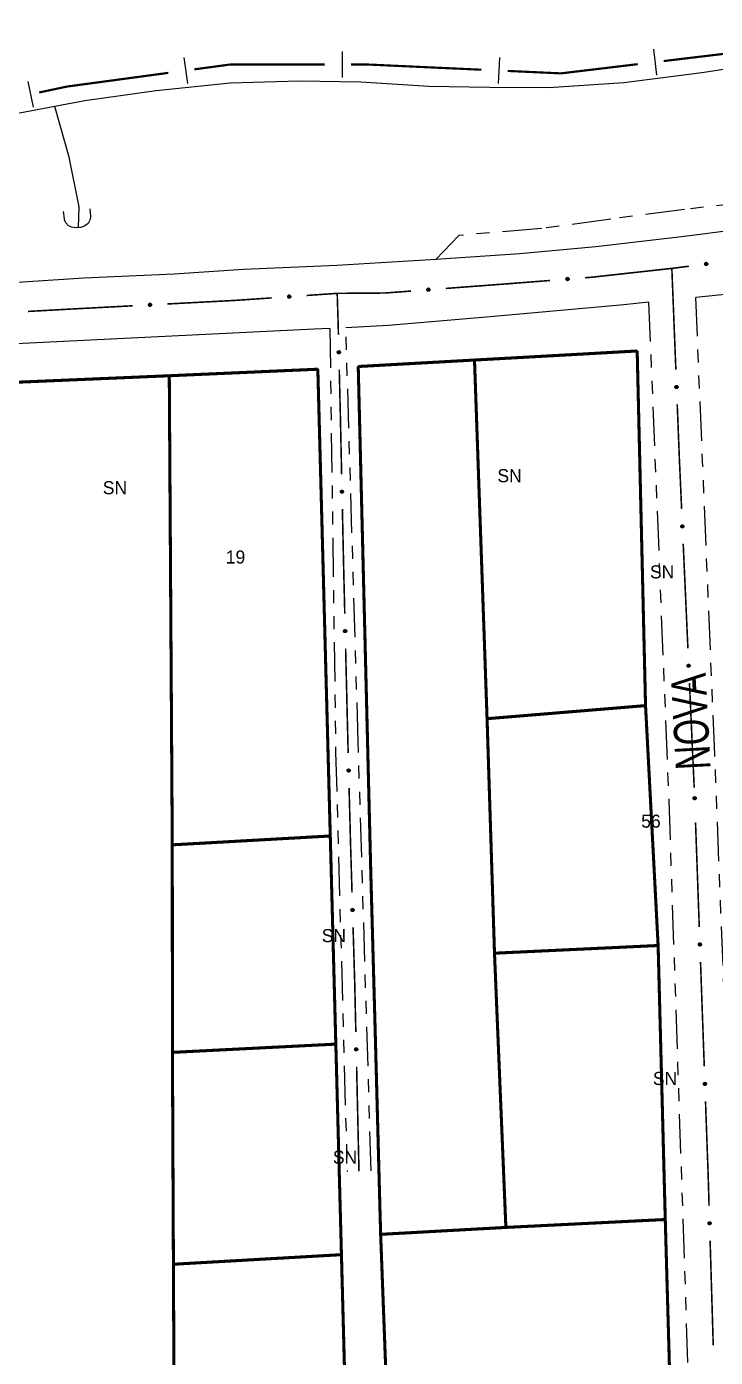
# Model space of a CAD drawing. Extents: x 205807 to 207855, y 4874692 to 4876446.
# Drawn here: x 206072.4 to 206151.4, y 4875890.2 to 4876042.8 of the extents above; entities that cross this region are included whole.
import ezdxf
from ezdxf.enums import TextEntityAlignment as Align

# ---------------------------------------------------------------- set-up
doc = ezdxf.new("R2010")
doc.units = 0
doc.header["$LTSCALE"] = 1.5
doc.header["$MEASUREMENT"] = 0
doc.linetypes.add('TRACO_25', pattern=[8, 3, -1, 1, -1, 1, -1])
for name, color, linetype in [('CD_MALHA_LOTES', 7, 'CONTINUOUS'), ('HD-CURSO-PERENE', 170, 'CONTINUOUS'), ('LM-LIM-SETORES-BAIRROS', 250, 'CONTINUOUS'), ('RU-QUADRA', 210, 'CONTINUOUS'), ('SV-EIXO-RUA-N-PAV', 6, 'CONTINUOUS'), ('SV-EIXO-RUA-PAV', 20, 'CONTINUOUS'), ('SV-FX-DOM-EST', 20, 'CONTINUOUS'), ('SV-PONTE-BUEIRO', 251, 'CONTINUOUS'), ('SV-RUA-NAO-PAV', 7, 'CONTINUOUS'), ('SV-RUA-PAVIM', 7, 'CONTINUOUS'), ('SV-TXT-RUA-N-PAV', 7, 'CONTINUOUS'), ('Th_NmrPort', 1, 'CONTINUOUS')]:
    doc.layers.add(name, color=color, linetype=linetype)
doc.styles.add('ARIAL', font='ARIAL.SHX')

# ---------------------------------------------------------------- blocks, each defined once
blk = doc.blocks.new('COD119', base_point=(206910.585966, 4876308.450231))
at = {"layer": 'SV-PONTE-BUEIRO'}
blk.add_lwpolyline([(206909.075966, 4876306.450231), (206909.075966, 4876307.283564), (206909.075966, 4876307.408564), (206909.201799, 4876307.741897), (206909.453466, 4876308.116897), (206909.830966, 4876308.325231), (206910.334299, 4876308.450231), (206910.837633, 4876308.450231), (206911.340966, 4876308.325231), (206911.718466, 4876308.116897), (206911.970133, 4876307.741897), (206912.095966, 4876307.408564), (206912.095966, 4876307.283564), (206912.095966, 4876306.450231)], dxfattribs=at)

msp = doc.modelspace()

# ---------------------------------------------------------------- linework, layer by layer
at = {"layer": 'CD_MALHA_LOTES', "linetype": 'Continuous', "const_width": 0.35, "flags": 128}
for points in [[(206123.740827, 4876004.596252), (206142.40258, 4876005.634565)], [(206142.40258, 4876005.634565), (206143.361111, 4875964.954684)], [(206123.740827, 4876004.596252), (206110.403001, 4876003.854155)], [(206125.183246, 4875963.454431), (206123.740827, 4876004.596252)], [(206088.728857, 4876002.794167), (206066.731964, 4876001.857556)], [(206105.768598, 4876003.543946), (206088.728857, 4876002.794167)], [(206089.072771, 4875948.981762), (206088.728857, 4876002.794167)], [(206107.196763, 4875949.999083), (206105.768598, 4876003.543946)], [(206110.403001, 4876003.854155), (206111.84143, 4875945.92071), (206112.321217, 4875928.627063), (206112.97377, 4875904.302339)], [(206125.183246, 4875963.454431), (206143.361111, 4875964.954684)], [(206143.361111, 4875964.954684), (206144.804617, 4875937.436074)], [(206126.0345, 4875936.552889), (206125.183246, 4875963.454431)], [(206089.072771, 4875948.981762), (206107.196763, 4875949.999083)], [(206089.091224, 4875925.17772), (206089.072771, 4875948.981762)], [(206107.83358, 4875926.123536), (206107.196763, 4875949.999083)], [(206126.0345, 4875936.552889), (206144.804617, 4875937.436074)], [(206144.804617, 4875937.436074), (206145.623577, 4875906.004007)], [(206127.340456, 4875905.097274), (206126.0345, 4875936.552889)], [(206089.091224, 4875925.17772), (206107.83358, 4875926.123536)], [(206108.47778, 4875901.971122), (206107.83358, 4875926.123536)], [(206089.204695, 4875900.873006), (206089.091224, 4875925.17772)], [(206112.97377, 4875904.302339), (206127.340456, 4875905.097274)], [(206145.623577, 4875906.004007), (206127.340456, 4875905.097274)], [(206146.976263, 4875858.400102), (206145.623577, 4875906.004007)], [(206112.97377, 4875904.302339), (206114.806656, 4875855.914912)], [(206089.204695, 4875900.873006), (206108.47778, 4875901.971122)], [(206109.114311, 4875878.10628), (206108.47778, 4875901.971122)], [(206089.315071, 4875877.231225), (206089.204695, 4875900.873006)]]:
    msp.add_lwpolyline(points, dxfattribs=at)
at = {"layer": 'HD-CURSO-PERENE', "linetype": 'Continuous'}
for points in [[(206157.820348, 4876038.761705, 2.231678), (206149.830247, 4876037.526931, 2.231678), (206140.888066, 4876036.376118, 2.231678), (206132.267693, 4876035.833282, 2.231678), (206125.473495, 4876035.852343, 2.231678), (206118.495553, 4876035.984369, 2.231678), (206110.702337, 4876036.472372, 2.231678), (206103.620339, 4876036.596796, 2.231678), (206095.729073, 4876036.3637, 2.231678), (206087.243823, 4876035.491645, 2.231678), (206079.045903, 4876034.345882, 2.231678), (206075.601595, 4876033.687876, 2.231678), (206070.742716, 4876032.759628, 2.231678)], [(206078.316949, 4876019.790702, 3.141499), (206078.395589, 4876022.155276, 3.133723), (206077.235183, 4876027.867696, 2.620491), (206075.601595, 4876033.687876, 2.441637)]]:
    msp.add_polyline3d(points, dxfattribs=at)
at = {"layer": 'LM-LIM-SETORES-BAIRROS'}
for points in [[(206090.401283, 4876039.293291), (206090.803037, 4876036.320313)], [(206108.556312, 4876039.988436), (206108.556312, 4876036.988436)], [(206126.609373, 4876039.304432), (206126.471981, 4876036.307579)], [(206144.277551, 4876040.263621), (206144.634375, 4876037.284917)], [(206072.506715, 4876036.544185), (206073.132926, 4876033.610269)]]:
    msp.add_lwpolyline(points, dxfattribs=at)
at = {"layer": 'LM-LIM-SETORES-BAIRROS', "const_width": 0.25}
for points in [[(206157.85407, 4876040.379251), (206145.448864, 4876038.89321)], [(206088.620175, 4876037.538966), (206077.719259, 4876036.065869)], [(206095.646249, 4876038.488436), (206091.593153, 4876037.94072)], [(206096.556312, 4876038.488436), (206095.646249, 4876038.488436)], [(206106.556312, 4876038.488436), (206096.556312, 4876038.488436)], [(206111.655152, 4876038.488436), (206109.556312, 4876038.488436)], [(206112.555367, 4876038.447168), (206111.655152, 4876038.488436)], [(206124.542776, 4876037.8976), (206112.555367, 4876038.447168)], [(206133.651635, 4876037.480001), (206127.539628, 4876037.760208)], [(206134.52695, 4876037.584856), (206133.651635, 4876037.480001)], [(206142.470161, 4876038.536386), (206134.52695, 4876037.584856)], [(206077.719259, 4876036.065869), (206076.990206, 4876035.967349)], [(206076.990206, 4876035.967349), (206073.797792, 4876035.285964)]]:
    msp.add_lwpolyline(points, dxfattribs=at)
at = {"layer": 'RU-QUADRA', "linetype": 'Continuous', "const_width": 0.18, "flags": 128}
for points in [[(206146.976263, 4875858.400102), (206145.623577, 4875906.004007), (206144.804617, 4875937.436074), (206143.361111, 4875964.954684), (206142.40258, 4876005.634565), (206123.740827, 4876004.596252), (206110.403001, 4876003.854155), (206111.84143, 4875945.92071), (206112.321217, 4875928.627063), (206112.97377, 4875904.302339), (206114.806656, 4875855.914912)], [(206109.114311, 4875878.10628), (206108.47778, 4875901.971122), (206107.83358, 4875926.123536), (206107.196763, 4875949.999083), (206105.768598, 4876003.543946), (206088.728857, 4876002.794167), (206066.731964, 4876001.857556)]]:
    msp.add_lwpolyline(points, dxfattribs=at)
at = {"layer": 'SV-EIXO-RUA-N-PAV', "const_width": 0.18}
for points in [[(206146.403406, 4876014.489512), (206146.378893, 4876015.109151)], [(206146.83823, 4876003.49811), (206146.403406, 4876014.489512)], [(206108.015019, 4876011.4943), (206107.991909, 4876012.245351)], [(206108.113736, 4876008.285992), (206108.015019, 4876011.4943)], [(206108.1326, 4876007.496044), (206108.113736, 4876008.285992)], [(206108.357389, 4875998.083029), (206108.228095, 4876003.497184)], [(206147.251249, 4875993.057923), (206146.996349, 4875999.501236)], [(206108.370019, 4875997.498864), (206108.357389, 4875998.083029)], [(206108.499719, 4875991.500266), (206108.370019, 4875997.498864)], [(206147.276079, 4875992.506835), (206147.251249, 4875993.057923)], [(206147.501132, 4875987.511903), (206147.276079, 4875992.506835)], [(206108.722868, 4875981.179613), (206108.586185, 4875987.501201)], [(206148.221303, 4875971.528119), (206147.681175, 4875983.515957)], [(206108.739249, 4875980.502876), (206108.722868, 4875981.179613)], [(206108.860242, 4875975.504341), (206108.739249, 4875980.502876)], [(206109.210174, 4875961.047796), (206108.957037, 4875971.505512)], [(206148.941473, 4875955.544335), (206148.401345, 4875967.532173)], [(206109.224248, 4875960.508759), (206109.210174, 4875961.047796)], [(206109.250349, 4875959.5091), (206109.224248, 4875960.508759)], [(206109.51474, 4875949.382915), (206109.354752, 4875955.510462)], [(206149.524998, 4875939.555027), (206149.095743, 4875951.547347)], [(206109.540855, 4875948.512942), (206109.51474, 4875949.382915)], [(206109.690882, 4875943.515194), (206109.540855, 4875948.512942)], [(206110.002045, 4875933.149544), (206109.810903, 4875939.516995)], [(206150.097339, 4875923.565267), (206149.668083, 4875935.557587)], [(206110.016232, 4875932.520023), (206110.002045, 4875933.149544)], [(206110.128879, 4875927.521292), (206110.016232, 4875932.520023)], [(206110.489351, 4875911.525353), (206110.218997, 4875923.522307)], [(206150.546817, 4875911.007971), (206150.240424, 4875919.567827)], [(206150.559786, 4875910.573502), (206150.546817, 4875911.007971)], [(206150.649298, 4875907.574838), (206150.559786, 4875910.573502)], [(206151.126698, 4875891.581961), (206150.768648, 4875903.576619)]]:
    msp.add_lwpolyline(points, dxfattribs=at)
at = {"layer": 'SV-EIXO-RUA-N-PAV'}
for points in [[(206108.073729, 4876005.350346), (206108.037855, 4876005.383589), (206108.013821, 4876005.419496), (206108.002395, 4876005.455213), (206108.000528, 4876005.489408), (206108.002558, 4876005.524607), (206108.012435, 4876005.559643), (206108.03201, 4876005.5961), (206108.065105, 4876005.632321), (206108.103506, 4876005.654524), (206108.137923, 4876005.667599), (206108.173468, 4876005.671599), (206108.207628, 4876005.669054), (206108.243682, 4876005.657591), (206108.280435, 4876005.637393), (206108.316051, 4876005.603234), (206108.339372, 4876005.56787), (206108.349516, 4876005.533033), (206108.353311, 4876005.497273), (206108.350808, 4876005.461363), (206108.340914, 4876005.427027), (206108.320511, 4876005.390059), (206108.28633, 4876005.355353), (206108.251325, 4876005.331691), (206108.216639, 4876005.32106), (206108.181349, 4876005.318116), (206108.146021, 4876005.319724), (206108.110388, 4876005.328185), (206108.073729, 4876005.350346)], [(206146.812975, 4876001.351753), (206146.776584, 4876001.38443), (206146.751991, 4876001.419956), (206146.740007, 4876001.45549), (206146.737605, 4876001.489652), (206146.739083, 4876001.524878), (206146.74841, 4876001.560064), (206146.767411, 4876001.596824), (206146.799935, 4876001.633558), (206146.837983, 4876001.65636), (206146.872192, 4876001.669973), (206146.907669, 4876001.674529), (206146.941866, 4876001.672519), (206146.978095, 4876001.661623), (206147.015159, 4876001.642002), (206147.051306, 4876001.608405), (206147.075178, 4876001.573411), (206147.085867, 4876001.538737), (206147.090221, 4876001.503041), (206147.08828, 4876001.467096), (206147.078926, 4876001.432609), (206147.059105, 4876001.395327), (206147.025471, 4876001.36009), (206146.990841, 4876001.335882), (206146.956326, 4876001.324709), (206146.921086, 4876001.321213), (206146.885737, 4876001.322267), (206146.849977, 4876001.330169), (206146.812975, 4876001.351753)], [(206108.436003, 4875989.354707), (206108.400204, 4875989.388031), (206108.376251, 4875989.423992), (206108.364906, 4875989.459735), (206108.363116, 4875989.493934), (206108.365226, 4875989.529128), (206108.375182, 4875989.564141), (206108.394839, 4875989.600555), (206108.428015, 4875989.6367), (206108.466466, 4875989.658817), (206108.500913, 4875989.671814), (206108.536467, 4875989.675734), (206108.570622, 4875989.673111), (206108.60665, 4875989.661567), (206108.643357, 4875989.641286), (206108.678895, 4875989.607046), (206108.702136, 4875989.571631), (206108.712202, 4875989.53677), (206108.715916, 4875989.501002), (206108.713332, 4875989.465098), (206108.703361, 4875989.430784), (206108.682874, 4875989.393863), (206108.648615, 4875989.359234), (206108.613556, 4875989.335651), (206108.578846, 4875989.325098), (206108.54355, 4875989.322234), (206108.508225, 4875989.323921), (206108.472612, 4875989.332463), (206108.436003, 4875989.354707)], [(206147.487652, 4875985.36544), (206147.451083, 4875985.397917), (206147.426295, 4875985.433307), (206147.414116, 4875985.468775), (206147.411526, 4875985.502923), (206147.412812, 4875985.538157), (206147.421945, 4875985.573393), (206147.440745, 4875985.610257), (206147.473066, 4875985.647169), (206147.510989, 4875985.670179), (206147.545122, 4875985.68398), (206147.580574, 4875985.68873), (206147.614781, 4875985.686908), (206147.651069, 4875985.676211), (206147.688241, 4875985.656794), (206147.724571, 4875985.623395), (206147.748635, 4875985.588533), (206147.759514, 4875985.553918), (206147.764064, 4875985.518246), (206147.76232, 4875985.482292), (206147.753156, 4875985.447754), (206147.733539, 4875985.410363), (206147.700099, 4875985.374942), (206147.665602, 4875985.350545), (206147.631149, 4875985.339182), (206147.595929, 4875985.335493), (206147.560575, 4875985.336353), (206147.524772, 4875985.344059), (206147.487652, 4875985.36544)], [(206108.802068, 4875973.358624), (206108.766183, 4875973.391855), (206108.742138, 4875973.427754), (206108.7307, 4875973.463468), (206108.728822, 4875973.497662), (206108.730841, 4875973.532861), (206108.740706, 4875973.5679), (206108.760269, 4875973.604365), (206108.793352, 4875973.640596), (206108.831746, 4875973.662811), (206108.866159, 4875973.675898), (206108.901703, 4875973.679909), (206108.935864, 4875973.677375), (206108.971922, 4875973.665924), (206109.008681, 4875973.645738), (206109.044308, 4875973.61159), (206109.06764, 4875973.576234), (206109.077796, 4875973.5414), (206109.081602, 4875973.505641), (206109.079111, 4875973.469731), (206109.069229, 4875973.435391), (206109.048837, 4875973.398417), (206109.014668, 4875973.3637), (206108.97967, 4875973.340026), (206108.944988, 4875973.329384), (206108.909699, 4875973.326429), (206108.87437, 4875973.328025), (206108.838735, 4875973.336475), (206108.802068, 4875973.358624)], [(206148.207822, 4875969.381656), (206148.171253, 4875969.414133), (206148.146465, 4875969.449523), (206148.134286, 4875969.484991), (206148.131697, 4875969.519139), (206148.132982, 4875969.554372), (206148.142115, 4875969.589609), (206148.160915, 4875969.626473), (206148.193236, 4875969.663385), (206148.231159, 4875969.686395), (206148.265293, 4875969.700196), (206148.300745, 4875969.704946), (206148.334951, 4875969.703124), (206148.37124, 4875969.692426), (206148.408411, 4875969.67301), (206148.444741, 4875969.639611), (206148.468805, 4875969.604749), (206148.479684, 4875969.570134), (206148.484234, 4875969.534462), (206148.482491, 4875969.498507), (206148.473326, 4875969.46397), (206148.453709, 4875969.426579), (206148.42027, 4875969.391158), (206148.385773, 4875969.366761), (206148.351319, 4875969.355398), (206148.3161, 4875969.351709), (206148.280745, 4875969.352569), (206148.244942, 4875969.360275), (206148.207822, 4875969.381656)], [(206109.196257, 4875957.363276), (206109.160309, 4875957.396439), (206109.136195, 4875957.432292), (206109.12469, 4875957.467984), (206109.122747, 4875957.502175), (206109.124699, 4875957.537378), (206109.134497, 4875957.572435), (206109.153991, 4875957.608937), (206109.187005, 4875957.645231), (206109.225356, 4875957.667519), (206109.259745, 4875957.680671), (206109.29528, 4875957.68475), (206109.329446, 4875957.682281), (206109.365526, 4875957.670899), (206109.402323, 4875957.650783), (206109.438015, 4875957.616703), (206109.461415, 4875957.581391), (206109.471637, 4875957.546576), (206109.475511, 4875957.510825), (206109.473088, 4875957.47491), (206109.463271, 4875957.440552), (206109.44295, 4875957.403539), (206109.408847, 4875957.368757), (206109.373894, 4875957.345016), (206109.339232, 4875957.334308), (206109.303949, 4875957.331286), (206109.268617, 4875957.332814), (206109.232966, 4875957.341197), (206109.196257, 4875957.363276)], [(206148.89246, 4875954.186509), (206148.855891, 4875954.218986), (206148.831103, 4875954.254376), (206148.818924, 4875954.289844), (206148.816334, 4875954.323992), (206148.81762, 4875954.359225), (206148.826753, 4875954.394462), (206148.845553, 4875954.431326), (206148.877874, 4875954.468238), (206148.915797, 4875954.491248), (206148.94993, 4875954.505048), (206148.985382, 4875954.509799), (206149.019589, 4875954.507977), (206149.055877, 4875954.497279), (206149.093049, 4875954.477863), (206149.129379, 4875954.444464), (206149.153442, 4875954.409602), (206149.164322, 4875954.374986), (206149.168872, 4875954.339315), (206149.167128, 4875954.30336), (206149.157964, 4875954.268823), (206149.138347, 4875954.231432), (206149.104907, 4875954.196011), (206149.07041, 4875954.171613), (206149.035957, 4875954.160251), (206149.000737, 4875954.156562), (206148.965383, 4875954.157422), (206148.929579, 4875954.165128), (206148.89246, 4875954.186509)], [(206109.645172, 4875941.369175), (206109.609095, 4875941.402198), (206109.584841, 4875941.437956), (206109.573196, 4875941.473603), (206109.57112, 4875941.507786), (206109.572934, 4875941.542996), (206109.582595, 4875941.578092), (206109.601947, 4875941.614669), (206109.634819, 4875941.651092), (206109.673083, 4875941.67353), (206109.707419, 4875941.686816), (206109.742939, 4875941.691034), (206109.777114, 4875941.688698), (206109.813238, 4875941.677457), (206109.850114, 4875941.657485), (206109.885938, 4875941.623544), (206109.909476, 4875941.588325), (206109.919834, 4875941.55355), (206109.923848, 4875941.517814), (206109.921565, 4875941.481889), (206109.911882, 4875941.447493), (206109.891706, 4875941.410401), (206109.857739, 4875941.375486), (206109.822879, 4875941.35161), (206109.788259, 4875941.340766), (206109.752988, 4875941.337606), (206109.71765, 4875941.338997), (206109.681967, 4875941.34724), (206109.645172, 4875941.369175)], [(206149.49167, 4875937.40878), (206149.455403, 4875937.441594), (206149.430944, 4875937.477212), (206149.419093, 4875937.512791), (206149.41682, 4875937.546961), (206149.418431, 4875937.582181), (206149.427889, 4875937.617332), (206149.447029, 4875937.65402), (206149.479691, 4875937.690632), (206149.517824, 4875937.713291), (206149.552084, 4875937.726775), (206149.587579, 4875937.731197), (206149.621767, 4875937.729059), (206149.657955, 4875937.718026), (206149.694945, 4875937.698267), (206149.730965, 4875937.664534), (206149.754705, 4875937.629451), (206149.765264, 4875937.594736), (206149.769484, 4875937.559024), (206149.767408, 4875937.523087), (206149.757924, 4875937.488636), (206149.737963, 4875937.451428), (206149.704197, 4875937.416318), (206149.669476, 4875937.39224), (206149.634919, 4875937.381197), (206149.599667, 4875937.377834), (206149.564322, 4875937.37902), (206149.528591, 4875937.387057), (206149.49167, 4875937.40878)], [(206110.067123, 4875925.375676), (206110.031294, 4875925.408967), (206110.007308, 4875925.444906), (206109.99593, 4875925.480638), (206109.994109, 4875925.514836), (206109.996187, 4875925.550032), (206110.00611, 4875925.585054), (206110.025734, 4875925.621485), (206110.058878, 4875925.657661), (206110.097308, 4875925.679813), (206110.131744, 4875925.692842), (206110.167294, 4875925.696794), (206110.201451, 4875925.694203), (206110.237489, 4875925.682692), (206110.274215, 4875925.662444), (206110.309784, 4875925.628237), (206110.333058, 4875925.592842), (206110.343155, 4875925.557991), (206110.346902, 4875925.522226), (206110.34435, 4875925.486319), (206110.334411, 4875925.451997), (206110.313958, 4875925.415057), (206110.27973, 4875925.380397), (206110.244694, 4875925.356781), (206110.209993, 4875925.346197), (206110.174699, 4875925.343301), (206110.139373, 4875925.344956), (206110.103752, 4875925.353465), (206110.067123, 4875925.375676)], [(206150.064011, 4875921.41902), (206150.027744, 4875921.451834), (206150.003284, 4875921.487452), (206149.991434, 4875921.523031), (206149.98916, 4875921.557201), (206149.990771, 4875921.592421), (206150.00023, 4875921.627572), (206150.01937, 4875921.66426), (206150.052031, 4875921.700872), (206150.090165, 4875921.723531), (206150.124424, 4875921.737015), (206150.159919, 4875921.741437), (206150.194107, 4875921.739299), (206150.230295, 4875921.728266), (206150.267286, 4875921.708507), (206150.303305, 4875921.674774), (206150.327046, 4875921.639691), (206150.337604, 4875921.604976), (206150.341824, 4875921.569264), (206150.339748, 4875921.533327), (206150.330265, 4875921.498876), (206150.310303, 4875921.461668), (206150.276537, 4875921.426557), (206150.241816, 4875921.40248), (206150.207259, 4875921.391437), (206150.172007, 4875921.388074), (206150.136662, 4875921.38926), (206150.100932, 4875921.397297), (206150.064011, 4875921.41902)], [(206150.603229, 4875905.428827), (206150.567157, 4875905.461855), (206150.54291, 4875905.497618), (206150.531271, 4875905.533266), (206150.5292, 4875905.56745), (206150.53102, 4875905.60266), (206150.540687, 4875905.637754), (206150.560045, 4875905.674328), (206150.592923, 4875905.710745), (206150.63119, 4875905.733177), (206150.665529, 4875905.746457), (206150.70105, 4875905.750669), (206150.735225, 4875905.748328), (206150.771346, 4875905.73708), (206150.808219, 4875905.717102), (206150.844038, 4875905.683155), (206150.867569, 4875905.647932), (206150.877921, 4875905.613155), (206150.881929, 4875905.577419), (206150.87964, 4875905.541495), (206150.869952, 4875905.5071), (206150.84977, 4875905.470011), (206150.815796, 4875905.435102), (206150.780933, 4875905.411231), (206150.746311, 4875905.400394), (206150.711039, 4875905.39724), (206150.675702, 4875905.398636), (206150.64002, 4875905.406885), (206150.603229, 4875905.428827)]]:
    msp.add_lwpolyline(points, close=True, dxfattribs=at)
for points in [[(206108.073729, 4876005.350346), (206108.03201, 4876005.5961)], [(206108.093836, 4876005.340149), (206108.050522, 4876005.610732)], [(206108.110388, 4876005.328185), (206108.065105, 4876005.632321)], [(206108.128233, 4876005.328686), (206108.083974, 4876005.638829)], [(206108.146021, 4876005.319724), (206108.103506, 4876005.654524)], [(206108.162499, 4876005.32268), (206108.119051, 4876005.656046)], [(206108.181349, 4876005.318116), (206108.137923, 4876005.667599)], [(206108.199363, 4876005.322196), (206108.15835, 4876005.667904)], [(206108.216639, 4876005.32106), (206108.173468, 4876005.671599)], [(206108.234668, 4876005.329863), (206108.191122, 4876005.667321)], [(206108.251325, 4876005.331691), (206108.207628, 4876005.669054)], [(206108.269777, 4876005.345716), (206108.226817, 4876005.658619)], [(206108.28633, 4876005.355353), (206108.243682, 4876005.657591)], [(206108.3018, 4876005.376509), (206108.262643, 4876005.644461)], [(206108.320511, 4876005.390059), (206108.280435, 4876005.637393)], [(206108.328203, 4876005.413992), (206108.298892, 4876005.612569)], [(206108.340914, 4876005.427027), (206108.316051, 4876005.603234)], [(206108.345122, 4876005.448518), (206108.328353, 4876005.57915)], [(206108.013821, 4876005.419496), (206108.002558, 4876005.524607)], [(206108.024066, 4876005.403999), (206108.008694, 4876005.533298)], [(206108.037855, 4876005.383589), (206108.012435, 4876005.559643)], [(206108.054924, 4876005.369248), (206108.02282, 4876005.570488)], [(206108.350808, 4876005.461363), (206108.339372, 4876005.56787)], [(206146.751991, 4876001.419956), (206146.739083, 4876001.524878)], [(206146.762477, 4876001.404621), (206146.745082, 4876001.533664)], [(206146.776584, 4876001.38443), (206146.74841, 4876001.560064)], [(206146.793876, 4876001.370358), (206146.758624, 4876001.571071)], [(206146.812975, 4876001.351753), (206146.767411, 4876001.596824)], [(206146.833239, 4876001.341872), (206146.785692, 4876001.611744)], [(206146.849977, 4876001.330169), (206146.799935, 4876001.633558)], [(206146.867811, 4876001.33095), (206146.8187, 4876001.640361)], [(206146.885737, 4876001.322267), (206146.837983, 4876001.65636)], [(206146.902167, 4876001.325481), (206146.853502, 4876001.658125)], [(206146.921086, 4876001.321213), (206146.872192, 4876001.669973)], [(206146.939035, 4876001.325574), (206146.892611, 4876001.670597)], [(206146.956326, 4876001.324709), (206146.907669, 4876001.674529)], [(206146.974215, 4876001.333794), (206146.925388, 4876001.670528)], [(206146.990841, 4876001.335882), (206146.941866, 4876001.672519)], [(206147.009071, 4876001.350194), (206146.961215, 4876001.662386)], [(206147.025471, 4876001.36009), (206146.978095, 4876001.661623)], [(206147.040607, 4876001.381485), (206146.997259, 4876001.648791)], [(206147.059105, 4876001.395327), (206147.015159, 4876001.642002)], [(206147.06642, 4876001.419377), (206147.034003, 4876001.61747)], [(206147.078926, 4876001.432609), (206147.051306, 4876001.608405)], [(206147.082797, 4876001.454164), (206147.063984, 4876001.584517)], [(206147.08828, 4876001.467096), (206147.075178, 4876001.573411)], [(206108.376251, 4875989.423992), (206108.365226, 4875989.529128)], [(206108.386461, 4875989.408471), (206108.371381, 4875989.537805)], [(206108.400204, 4875989.388031), (206108.375182, 4875989.564141)], [(206108.417241, 4875989.373651), (206108.385591, 4875989.574963)], [(206108.436003, 4875989.354707), (206108.394839, 4875989.600555)], [(206108.456087, 4875989.344464), (206108.413384, 4875989.615145)], [(206108.472612, 4875989.332463), (206108.428015, 4875989.6367)], [(206108.490458, 4875989.332924), (206108.446899, 4875989.643166)], [(206108.508225, 4875989.323921), (206108.466466, 4875989.658817)], [(206108.524711, 4875989.32684), (206108.482015, 4875989.660303)], [(206108.54355, 4875989.322234), (206108.500913, 4875989.671814)], [(206108.561573, 4875989.326273), (206108.521341, 4875989.672072)], [(206108.578846, 4875989.325098), (206108.536467, 4875989.675734)], [(206108.596895, 4875989.333861), (206108.554111, 4875989.671416)], [(206108.613556, 4875989.335651), (206108.570622, 4875989.673111)], [(206108.63204, 4875989.349634), (206108.589787, 4875989.662634)], [(206108.648615, 4875989.359234), (206108.60665, 4875989.661567)], [(206108.664132, 4875989.380354), (206108.62558, 4875989.648394)], [(206108.682874, 4875989.393863), (206108.643357, 4875989.641286)], [(206108.69062, 4875989.417777), (206108.661758, 4875989.61642)], [(206108.703361, 4875989.430784), (206108.678895, 4875989.607046)], [(206108.707617, 4875989.452266), (206108.691143, 4875989.582935)], [(206108.713332, 4875989.465098), (206108.702136, 4875989.571631)], [(206147.426295, 4875985.433307), (206147.412812, 4875985.538157)], [(206147.436865, 4875985.41803), (206147.418762, 4875985.546976)], [(206147.451083, 4875985.397917), (206147.421945, 4875985.573393)], [(206147.468451, 4875985.38394), (206147.432098, 4875985.584456)], [(206147.487652, 4875985.36544), (206147.440745, 4875985.610257)], [(206147.50797, 4875985.35567), (206147.458943, 4875985.625277)], [(206147.524772, 4875985.344059), (206147.473066, 4875985.647169)], [(206147.542601, 4875985.344938), (206147.491793, 4875985.654075)], [(206147.560575, 4875985.336353), (206147.510989, 4875985.670179)], [(206147.576987, 4875985.339657), (206147.526498, 4875985.67203)], [(206147.595929, 4875985.335493), (206147.545122, 4875985.68398)], [(206147.613853, 4875985.339953), (206147.565538, 4875985.684716)], [(206147.631149, 4875985.339182), (206147.580574, 4875985.68873)], [(206147.648988, 4875985.348365), (206147.598314, 4875985.684827)], [(206147.665602, 4875985.350545), (206147.614781, 4875985.686908)], [(206147.683754, 4875985.364957), (206147.634186, 4875985.676882)], [(206147.700099, 4875985.374942), (206147.651069, 4875985.676211)], [(206147.715118, 4875985.39642), (206147.670303, 4875985.663484)], [(206147.733539, 4875985.410363), (206147.688241, 4875985.656794)], [(206147.740722, 4875985.434453), (206147.707219, 4875985.632366)], [(206147.753156, 4875985.447754), (206147.724571, 4875985.623395)], [(206147.756908, 4875985.46933), (206147.73738, 4875985.599577)], [(206147.76232, 4875985.482292), (206147.748635, 4875985.588533)], [(206108.742138, 4875973.427754), (206108.730841, 4875973.532861)], [(206108.752388, 4875973.41226), (206108.736974, 4875973.541555)], [(206108.766183, 4875973.391855), (206108.740706, 4875973.5679)], [(206108.783257, 4875973.37752), (206108.751088, 4875973.578749)], [(206108.802068, 4875973.358624), (206108.760269, 4875973.604365)], [(206108.822179, 4875973.348433), (206108.778777, 4875973.619002)], [(206108.838735, 4875973.336475), (206108.793352, 4875973.640596)], [(206108.856579, 4875973.336982), (206108.812219, 4875973.64711)], [(206108.87437, 4875973.328025), (206108.831746, 4875973.662811)], [(206108.890847, 4875973.330987), (206108.84729, 4875973.664338)], [(206108.909699, 4875973.326429), (206108.866159, 4875973.675898)], [(206108.927712, 4875973.330514), (206108.886586, 4875973.676209)], [(206108.944988, 4875973.329384), (206108.901703, 4875973.679909)], [(206108.963014, 4875973.338193), (206108.919358, 4875973.675637)], [(206108.97967, 4875973.340026), (206108.935864, 4875973.677375)], [(206108.998118, 4875973.354057), (206108.955056, 4875973.666947)], [(206109.014668, 4875973.3637), (206108.971922, 4875973.665924)], [(206109.03013, 4875973.38486), (206108.990886, 4875973.6528)], [(206109.048837, 4875973.398417), (206109.008681, 4875973.645738)], [(206109.056521, 4875973.422352), (206109.027146, 4875973.62092)], [(206109.069229, 4875973.435391), (206109.044308, 4875973.61159)], [(206109.073429, 4875973.456884), (206109.056618, 4875973.58751)], [(206109.079111, 4875973.469731), (206109.06764, 4875973.576234)], [(206148.146465, 4875969.449523), (206148.132982, 4875969.554372)], [(206148.157036, 4875969.434246), (206148.138933, 4875969.563192)], [(206148.171253, 4875969.414133), (206148.142115, 4875969.589609)], [(206148.188622, 4875969.400156), (206148.152269, 4875969.600672)], [(206148.207822, 4875969.381656), (206148.160915, 4875969.626473)], [(206148.228141, 4875969.371886), (206148.179114, 4875969.641493)], [(206148.244942, 4875969.360275), (206148.193236, 4875969.663385)], [(206148.262772, 4875969.361154), (206148.211964, 4875969.670291)], [(206148.280745, 4875969.352569), (206148.231159, 4875969.686395)], [(206148.297158, 4875969.355873), (206148.246668, 4875969.688246)], [(206148.3161, 4875969.351709), (206148.265293, 4875969.700196)], [(206148.334024, 4875969.356168), (206148.285708, 4875969.700932)], [(206148.351319, 4875969.355398), (206148.300745, 4875969.704946)], [(206148.369158, 4875969.364581), (206148.318485, 4875969.701043)], [(206148.385773, 4875969.366761), (206148.334951, 4875969.703124)], [(206148.403924, 4875969.381172), (206148.354357, 4875969.693098)], [(206148.42027, 4875969.391158), (206148.37124, 4875969.692426)], [(206148.435288, 4875969.412636), (206148.390474, 4875969.6797)], [(206148.453709, 4875969.426579), (206148.408411, 4875969.67301)], [(206148.460893, 4875969.450669), (206148.427389, 4875969.648581)], [(206148.473326, 4875969.46397), (206148.444741, 4875969.639611)], [(206148.477078, 4875969.485546), (206148.457551, 4875969.615793)], [(206148.482491, 4875969.498507), (206148.468805, 4875969.604749)], [(206109.136195, 4875957.432292), (206109.124699, 4875957.537378)], [(206109.146475, 4875957.416818), (206109.130815, 4875957.546083)], [(206109.160309, 4875957.396439), (206109.134497, 4875957.572435)], [(206109.17741, 4875957.382136), (206109.144858, 4875957.583304)], [(206109.196257, 4875957.363276), (206109.153991, 4875957.608937)], [(206109.216387, 4875957.353124), (206109.17247, 4875957.62361)], [(206109.232966, 4875957.341197), (206109.187005, 4875957.645231)], [(206109.250809, 4875957.341738), (206109.20586, 4875957.651781)], [(206109.268617, 4875957.332814), (206109.225356, 4875957.667519)], [(206109.285089, 4875957.335808), (206109.240898, 4875957.669076)], [(206109.303949, 4875957.331286), (206109.259745, 4875957.680671)], [(206109.321954, 4875957.335405), (206109.28017, 4875957.681021)], [(206109.339232, 4875957.334308), (206109.29528, 4875957.68475)], [(206109.357241, 4875957.343152), (206109.312943, 4875957.680512)], [(206109.373894, 4875957.345016), (206109.329446, 4875957.682281)], [(206109.392315, 4875957.359082), (206109.348658, 4875957.67189)], [(206109.408847, 4875957.368757), (206109.365526, 4875957.670899)], [(206109.424269, 4875957.389946), (206109.384515, 4875957.657811)], [(206109.44295, 4875957.403539), (206109.402323, 4875957.650783)], [(206109.450589, 4875957.427488), (206109.420836, 4875957.626)], [(206109.463271, 4875957.440552), (206109.438015, 4875957.616703)], [(206109.467431, 4875957.462053), (206109.450371, 4875957.592646)], [(206109.473088, 4875957.47491), (206109.461415, 4875957.581391)], [(206148.831103, 4875954.254376), (206148.81762, 4875954.359225)], [(206148.841673, 4875954.239099), (206148.82357, 4875954.368044)], [(206148.855891, 4875954.218986), (206148.826753, 4875954.394462)], [(206148.873259, 4875954.205008), (206148.836906, 4875954.405525)], [(206148.89246, 4875954.186509), (206148.845553, 4875954.431326)], [(206148.912778, 4875954.176739), (206148.863751, 4875954.446346)], [(206148.929579, 4875954.165128), (206148.877874, 4875954.468238)], [(206148.947409, 4875954.166006), (206148.896601, 4875954.475144)], [(206148.965383, 4875954.157422), (206148.915797, 4875954.491248)], [(206148.981795, 4875954.160726), (206148.931306, 4875954.493098)], [(206149.000737, 4875954.156562), (206148.94993, 4875954.505048)], [(206149.018661, 4875954.161021), (206148.970346, 4875954.505785)], [(206149.035957, 4875954.160251), (206148.985382, 4875954.509799)], [(206149.053796, 4875954.169434), (206149.003122, 4875954.505895)], [(206149.07041, 4875954.171613), (206149.019589, 4875954.507977)], [(206149.088562, 4875954.186025), (206149.038994, 4875954.49795)], [(206149.104907, 4875954.196011), (206149.055877, 4875954.497279)], [(206149.119926, 4875954.217488), (206149.075111, 4875954.484553)], [(206149.138347, 4875954.231432), (206149.093049, 4875954.477863)], [(206149.14553, 4875954.255521), (206149.112027, 4875954.453434)], [(206149.157964, 4875954.268823), (206149.129379, 4875954.444464)], [(206149.161716, 4875954.290398), (206149.142188, 4875954.420646)], [(206149.167128, 4875954.30336), (206149.153442, 4875954.409602)], [(206109.584841, 4875941.437956), (206109.572934, 4875941.542996)], [(206109.595181, 4875941.422522), (206109.579016, 4875941.551725)], [(206109.609095, 4875941.402198), (206109.582595, 4875941.578092)], [(206109.626252, 4875941.387961), (206109.592914, 4875941.589001)], [(206109.645172, 4875941.369175), (206109.601947, 4875941.614669)], [(206109.665342, 4875941.359102), (206109.620369, 4875941.629414)], [(206109.681967, 4875941.34724), (206109.634819, 4875941.651092)], [(206109.699808, 4875941.34785), (206109.653648, 4875941.657716)], [(206109.71765, 4875941.338997), (206109.673083, 4875941.67353)], [(206109.73411, 4875941.342054), (206109.688618, 4875941.675147)], [(206109.752988, 4875941.337606), (206109.707419, 4875941.686816)], [(206109.770977, 4875941.341796), (206109.727844, 4875941.687246)], [(206109.788259, 4875941.340766), (206109.742939, 4875941.691034)], [(206109.806234, 4875941.34968), (206109.760618, 4875941.686865)], [(206109.822879, 4875941.35161), (206109.777114, 4875941.688698)], [(206109.841245, 4875941.365747), (206109.796367, 4875941.678382)], [(206109.857739, 4875941.375486), (206109.813238, 4875941.677457)], [(206109.873078, 4875941.396736), (206109.832279, 4875941.664443)], [(206109.891706, 4875941.410401), (206109.850114, 4875941.657485)], [(206109.899251, 4875941.43438), (206109.868723, 4875941.632774)], [(206109.911882, 4875941.447493), (206109.885938, 4875941.623544)], [(206109.915958, 4875941.46901), (206109.898388, 4875941.599536)], [(206109.921565, 4875941.481889), (206109.909476, 4875941.588325)], [(206149.430944, 4875937.477212), (206149.418431, 4875937.582181)], [(206149.441373, 4875937.461838), (206149.424463, 4875937.590945)], [(206149.455403, 4875937.441594), (206149.427889, 4875937.617332)], [(206149.472642, 4875937.427457), (206149.438145, 4875937.628301)], [(206149.49167, 4875937.40878), (206149.447029, 4875937.65402)], [(206149.511898, 4875937.398823), (206149.465366, 4875937.668872)], [(206149.528591, 4875937.387057), (206149.479691, 4875937.690632)], [(206149.546428, 4875937.387771), (206149.498481, 4875937.697365)], [(206149.564322, 4875937.37902), (206149.517824, 4875937.713291)], [(206149.580764, 4875937.382173), (206149.53335, 4875937.714998)], [(206149.599667, 4875937.377834), (206149.552084, 4875937.726775)], [(206149.617631, 4875937.382127), (206149.572506, 4875937.727322)], [(206149.634919, 4875937.381197), (206149.587579, 4875937.731197)], [(206149.652842, 4875937.390214), (206149.605282, 4875937.72713)], [(206149.669476, 4875937.39224), (206149.621767, 4875937.729059)], [(206149.68776, 4875937.406484), (206149.641078, 4875937.718854)], [(206149.704197, 4875937.416318), (206149.657955, 4875937.718026)], [(206149.719414, 4875937.437655), (206149.67707, 4875937.705123)], [(206149.737963, 4875937.451428), (206149.694945, 4875937.698267)], [(206149.745369, 4875937.47545), (206149.713697, 4875937.673664)], [(206149.757924, 4875937.488636), (206149.730965, 4875937.664534)], [(206149.761876, 4875937.510176), (206149.743553, 4875937.640598)], [(206149.767408, 4875937.523087), (206149.754705, 4875937.629451)], [(206110.007308, 4875925.444906), (206109.996187, 4875925.550032)], [(206110.017532, 4875925.429395), (206110.002334, 4875925.558715)], [(206110.031294, 4875925.408967), (206110.00611, 4875925.585054)], [(206110.048343, 4875925.394603), (206110.01651, 4875925.595886)], [(206110.067123, 4875925.375676), (206110.025734, 4875925.621485)], [(206110.087217, 4875925.365451), (206110.044266, 4875925.636092)], [(206110.103752, 4875925.353465), (206110.058878, 4875925.657661)], [(206110.121598, 4875925.353942), (206110.077756, 4875925.664144)], [(206110.139373, 4875925.344956), (206110.097308, 4875925.679813)], [(206110.155856, 4875925.34789), (206110.112855, 4875925.681314)], [(206110.174699, 4875925.343301), (206110.131744, 4875925.692842)], [(206110.192719, 4875925.347356), (206110.152171, 4875925.693119)], [(206110.209993, 4875925.346197), (206110.167294, 4875925.696794)], [(206110.228034, 4875925.354976), (206110.184942, 4875925.692492)], [(206110.244694, 4875925.356781), (206110.201451, 4875925.694203)], [(206110.263165, 4875925.370781), (206110.220625, 4875925.683743)], [(206110.27973, 4875925.380397), (206110.237489, 4875925.682692)], [(206110.295228, 4875925.401531), (206110.256432, 4875925.669536)], [(206110.313958, 4875925.415057), (206110.274215, 4875925.662444)], [(206110.321682, 4875925.438979), (206110.292638, 4875925.637595)], [(206110.334411, 4875925.451997), (206110.309784, 4875925.628237)], [(206110.338648, 4875925.473483), (206110.322055, 4875925.604136)], [(206110.34435, 4875925.486319), (206110.333058, 4875925.592842)], [(206150.027744, 4875921.451834), (206150.00023, 4875921.627572)], [(206150.044982, 4875921.437697), (206150.010485, 4875921.638541)], [(206150.064011, 4875921.41902), (206150.01937, 4875921.66426)], [(206150.084238, 4875921.409063), (206150.037706, 4875921.679112)], [(206150.100932, 4875921.397297), (206150.052031, 4875921.700872)], [(206150.118769, 4875921.398011), (206150.070821, 4875921.707605)], [(206150.136662, 4875921.38926), (206150.090165, 4875921.723531)], [(206150.153104, 4875921.392413), (206150.105691, 4875921.725238)], [(206150.172007, 4875921.388074), (206150.124424, 4875921.737015)], [(206150.189971, 4875921.392367), (206150.144846, 4875921.737562)], [(206150.207259, 4875921.391437), (206150.159919, 4875921.741437)], [(206150.225182, 4875921.400454), (206150.177622, 4875921.73737)], [(206150.241816, 4875921.40248), (206150.194107, 4875921.739299)], [(206150.2601, 4875921.416723), (206150.213419, 4875921.729094)], [(206150.276537, 4875921.426557), (206150.230295, 4875921.728266)], [(206150.291754, 4875921.447895), (206150.249411, 4875921.715363)], [(206150.310303, 4875921.461668), (206150.267286, 4875921.708507)], [(206150.317709, 4875921.48569), (206150.286037, 4875921.683904)], [(206150.330265, 4875921.498876), (206150.303305, 4875921.674774)], [(206150.334216, 4875921.520416), (206150.315894, 4875921.650838)], [(206150.339748, 4875921.533327), (206150.327046, 4875921.639691)], [(206150.003284, 4875921.487452), (206149.990771, 4875921.592421)], [(206150.013713, 4875921.472078), (206149.996803, 4875921.601185)], [(206150.54291, 4875905.497618), (206150.53102, 4875905.60266)], [(206150.553247, 4875905.482182), (206150.537104, 4875905.611388)], [(206150.567157, 4875905.461855), (206150.540687, 4875905.637754)], [(206150.584312, 4875905.447616), (206150.551008, 4875905.648661)], [(206150.603229, 4875905.428827), (206150.560045, 4875905.674328)], [(206150.623397, 4875905.41875), (206150.578469, 4875905.68907)], [(206150.64002, 4875905.406885), (206150.592923, 4875905.710745)], [(206150.657861, 4875905.407493), (206150.611753, 4875905.717366)], [(206150.675702, 4875905.398636), (206150.63119, 4875905.733177)], [(206150.692163, 4875905.401691), (206150.646726, 4875905.734791)], [(206150.711039, 4875905.39724), (206150.665529, 4875905.746457)], [(206150.729029, 4875905.401426), (206150.685954, 4875905.746883)], [(206150.746311, 4875905.400394), (206150.70105, 4875905.750669)], [(206150.764287, 4875905.409304), (206150.718728, 4875905.746497)], [(206150.780933, 4875905.411231), (206150.735225, 4875905.748328)], [(206150.799301, 4875905.425366), (206150.754475, 4875905.738008)], [(206150.815796, 4875905.435102), (206150.771346, 4875905.73708)], [(206150.831139, 4875905.456349), (206150.790385, 4875905.724063)], [(206150.84977, 4875905.470011), (206150.808219, 4875905.717102)], [(206150.857318, 4875905.493989), (206150.826824, 4875905.692388)], [(206150.869952, 4875905.5071), (206150.844038, 4875905.683155)], [(206150.874032, 4875905.528616), (206150.856484, 4875905.659145)], [(206150.87964, 4875905.541495), (206150.867569, 4875905.647932)]]:
    msp.add_lwpolyline(points, dxfattribs=at)
at = {"layer": 'SV-EIXO-RUA-PAV', "const_width": 0.18}
for points in [[(206146.378893, 4876015.109151), (206137.400313, 4876014.11885)], [(206147.33812, 4876015.231289), (206146.378893, 4876015.109151)], [(206148.330111, 4876015.3576), (206147.33812, 4876015.231289)], [(206127.886138, 4876013.369982), (206120.450914, 4876012.810006)], [(206128.428214, 4876013.41222), (206127.886138, 4876013.369982)], [(206132.416125, 4876013.722967), (206128.428214, 4876013.41222)], [(206137.168492, 4876014.093282), (206136.404036, 4876014.033714)], [(206137.400313, 4876014.11885), (206137.168492, 4876014.093282)], [(206100.488715, 4876011.726516), (206096.498244, 4876011.45058)], [(206107.991909, 4876012.245351), (206104.479186, 4876012.002451)], [(206108.470786, 4876012.248801), (206107.991909, 4876012.245351)], [(206113.480407, 4876012.285031), (206108.470786, 4876012.248801)], [(206114.467858, 4876012.359399), (206113.480407, 4876012.285031)], [(206116.46221, 4876012.509601), (206114.467858, 4876012.359399)], [(206078.038692, 4876010.476781), (206072.532328, 4876010.172561)], [(206078.523259, 4876010.502282), (206078.038692, 4876010.476781)], [(206084.514966, 4876010.817636), (206078.523259, 4876010.502282)], [(206096.362299, 4876011.441181), (206088.509438, 4876011.027872)], [(206096.498244, 4876011.45058), (206096.362299, 4876011.441181)]]:
    msp.add_lwpolyline(points, dxfattribs=at)
at = {"layer": 'SV-EIXO-RUA-PAV'}
for points in [[(206150.470527, 4876015.519172), (206150.441139, 4876015.480077), (206150.407888, 4876015.452486), (206150.373531, 4876015.437456), (206150.339708, 4876015.43209), (206150.304487, 4876015.430499), (206150.268623, 4876015.436729), (206150.230349, 4876015.45246), (206150.190925, 4876015.481664), (206150.164899, 4876015.517585), (206150.148362, 4876015.550479), (206150.140737, 4876015.585426), (206150.139764, 4876015.619668), (206150.147467, 4876015.656707), (206150.163788, 4876015.695338), (206150.194113, 4876015.73427), (206150.226898, 4876015.761096), (206150.260511, 4876015.774761), (206150.295692, 4876015.782205), (206150.33167, 4876015.783399), (206150.366839, 4876015.77708), (206150.405705, 4876015.760577), (206150.443735, 4876015.730137), (206150.470864, 4876015.697744), (206150.484997, 4876015.664332), (206150.491545, 4876015.62953), (206150.493571, 4876015.594224), (206150.48881, 4876015.557911), (206150.470527, 4876015.519172)], [(206134.561879, 4876013.779755), (206134.530616, 4876013.742143), (206134.496056, 4876013.716209), (206134.461006, 4876013.702876), (206134.426961, 4876013.69917), (206134.391704, 4876013.699301), (206134.356188, 4876013.707276), (206134.318728, 4876013.724859), (206134.280778, 4876013.755955), (206134.256539, 4876013.793104), (206134.241628, 4876013.826768), (206134.23572, 4876013.862045), (206134.236421, 4876013.896293), (206134.245925, 4876013.932912), (206134.264115, 4876013.9707), (206134.296306, 4876014.008104), (206134.330362, 4876014.033295), (206134.364603, 4876014.045302), (206134.400106, 4876014.051017), (206134.436099, 4876014.050452), (206134.470918, 4876014.042422), (206134.508931, 4876014.02404), (206134.545427, 4876013.991778), (206134.570941, 4876013.958098), (206134.583425, 4876013.924035), (206134.588265, 4876013.888955), (206134.588563, 4876013.853591), (206134.582033, 4876013.817555), (206134.561879, 4876013.779755)], [(206102.634883, 4876011.764577), (206102.603293, 4876011.727239), (206102.568508, 4876011.701608), (206102.533343, 4876011.688581), (206102.499267, 4876011.685172), (206102.464013, 4876011.685611), (206102.428567, 4876011.693896), (206102.391263, 4876011.711805), (206102.353585, 4876011.743231), (206102.329671, 4876011.78059), (206102.315055, 4876011.814383), (206102.309455, 4876011.84971), (206102.310455, 4876011.883951), (206102.320278, 4876011.920486), (206102.338797, 4876011.958113), (206102.371313, 4876011.995234), (206102.405588, 4876012.020128), (206102.439932, 4876012.031835), (206102.475484, 4876012.03724), (206102.51147, 4876012.036361), (206102.546218, 4876012.028028), (206102.584069, 4876012.009314), (206102.620282, 4876011.976735), (206102.645501, 4876011.942834), (206102.657687, 4876011.908663), (206102.662221, 4876011.873542), (206102.662211, 4876011.838177), (206102.655366, 4876011.802199), (206102.634883, 4876011.764577)], [(206118.608104, 4876012.560825), (206118.576744, 4876012.523294), (206118.542117, 4876012.49745), (206118.507033, 4876012.484208), (206118.472978, 4876012.48059), (206118.437722, 4876012.480813), (206118.402226, 4876012.48888), (206118.364812, 4876012.50656), (206118.326943, 4876012.537754), (206118.3028, 4876012.574966), (206118.287977, 4876012.608668), (206118.28216, 4876012.643961), (206118.28295, 4876012.678207), (206118.292549, 4876012.714801), (206118.310836, 4876012.752541), (206118.343125, 4876012.789861), (206118.377246, 4876012.814965), (206118.411518, 4876012.826882), (206118.447036, 4876012.832505), (206118.483027, 4876012.831847), (206118.517825, 4876012.823727), (206118.55579, 4876012.805246), (206118.592203, 4876012.772889), (206118.617629, 4876012.739144), (206118.630024, 4876012.705048), (206118.634773, 4876012.669956), (206118.63498, 4876012.634591), (206118.628356, 4876012.598572), (206118.608104, 4876012.560825)], [(206086.66147, 4876010.820377), (206086.62927, 4876010.783564), (206086.594068, 4876010.758509), (206086.558694, 4876010.746063), (206086.524566, 4876010.743215), (206086.489324, 4876010.744234), (206086.454019, 4876010.753101), (206086.417014, 4876010.771621), (206086.379859, 4876010.803663), (206086.356563, 4876010.841411), (206086.342505, 4876010.875439), (206086.337487, 4876010.910854), (206086.33905, 4876010.945073), (206086.349473, 4876010.981442), (206086.368608, 4876011.018759), (206086.401731, 4876011.05534), (206086.436411, 4876011.079667), (206086.470943, 4876011.090807), (206086.506579, 4876011.095627), (206086.542546, 4876011.094155), (206086.577152, 4876011.085252), (206086.61469, 4876011.065918), (206086.650362, 4876011.032747), (206086.67502, 4876010.998435), (206086.686642, 4876010.964069), (206086.690597, 4876010.928878), (206086.690005, 4876010.893518), (206086.682569, 4876010.857658), (206086.66147, 4876010.820377)]]:
    msp.add_lwpolyline(points, close=True, dxfattribs=at)
for points in [[(206150.470864, 4876015.697744), (206150.139764, 4876015.619668)], [(206150.484997, 4876015.664332), (206150.140737, 4876015.585426)], [(206150.474391, 4876015.681363), (206150.143181, 4876015.603426)], [(206150.48564, 4876015.647031), (206150.145963, 4876015.570767)], [(206150.443735, 4876015.730137), (206150.147467, 4876015.656707)], [(206150.45502, 4876015.71466), (206150.148175, 4876015.639825)], [(206150.491545, 4876015.62953), (206150.148362, 4876015.550479)], [(206150.421104, 4876015.743355), (206150.158583, 4876015.676915)], [(206150.48894, 4876015.610312), (206150.16179, 4876015.532892)], [(206150.405705, 4876015.760577), (206150.163788, 4876015.695338)], [(206150.493571, 4876015.594224), (206150.164899, 4876015.517585)], [(206150.486481, 4876015.57561), (206150.182515, 4876015.499766)], [(206150.38111, 4876015.765773), (206150.186588, 4876015.716245)], [(206150.48881, 4876015.557911), (206150.190925, 4876015.481664)], [(206150.366839, 4876015.77708), (206150.194113, 4876015.73427)], [(206150.478607, 4876015.540219), (206150.213896, 4876015.469374)], [(206150.34503, 4876015.779061), (206150.216808, 4876015.748979)], [(206150.33167, 4876015.783399), (206150.226898, 4876015.761096)], [(206150.470527, 4876015.519172), (206150.230349, 4876015.45246)], [(206150.453654, 4876015.498527), (206150.256769, 4876015.445946)], [(206150.441139, 4876015.480077), (206150.268623, 4876015.436729)], [(206150.422252, 4876015.464266), (206150.295212, 4876015.43571)], [(206150.407888, 4876015.452486), (206150.304487, 4876015.430499)], [(206134.583425, 4876013.924035), (206134.23572, 4876013.862045)], [(206134.570941, 4876013.958098), (206134.236421, 4876013.896293)], [(206134.573663, 4876013.941564), (206134.239041, 4876013.879904)], [(206134.583221, 4876013.906723), (206134.240224, 4876013.847148)], [(206134.588265, 4876013.888955), (206134.241628, 4876013.826768)], [(206134.555943, 4876013.975768), (206134.245807, 4876013.916016)], [(206134.545427, 4876013.991778), (206134.245925, 4876013.932912)], [(206134.584723, 4876013.869886), (206134.254182, 4876013.808545)], [(206134.588563, 4876013.853591), (206134.256539, 4876013.793104)], [(206134.52347, 4876014.006085), (206134.258015, 4876013.952553)], [(206134.508931, 4876014.02404), (206134.264115, 4876013.9707)], [(206134.580571, 4876013.835346), (206134.273263, 4876013.774446)], [(206134.582033, 4876013.817555), (206134.280778, 4876013.755955)], [(206134.484619, 4876014.030431), (206134.287909, 4876013.990467)], [(206134.470918, 4876014.042422), (206134.296306, 4876014.008104)], [(206134.570978, 4876013.800382), (206134.303121, 4876013.742557)], [(206134.561879, 4876013.779755), (206134.318728, 4876013.724859)], [(206134.449231, 4876014.045466), (206134.319693, 4876014.021686)], [(206134.436099, 4876014.050452), (206134.330362, 4876014.033295)], [(206134.544017, 4876013.759959), (206134.344798, 4876013.717062)], [(206134.530616, 4876013.742143), (206134.356188, 4876013.707276)], [(206134.510979, 4876013.727274), (206134.382695, 4876013.70496)], [(206134.496056, 4876013.716209), (206134.391704, 4876013.699301)], [(206102.657687, 4876011.908663), (206102.309455, 4876011.84971)], [(206102.645501, 4876011.942834), (206102.310455, 4876011.883951)], [(206102.648079, 4876011.926276), (206102.312931, 4876011.867539)], [(206102.657333, 4876011.891354), (206102.313829, 4876011.834774)], [(206102.662221, 4876011.873542), (206102.315055, 4876011.814383)], [(206102.630658, 4876011.960634), (206102.320013, 4876011.903591)], [(206102.620282, 4876011.976735), (206102.320278, 4876011.920486)], [(206102.658513, 4876011.854506), (206102.327449, 4876011.796051)], [(206102.662211, 4876011.838177), (206102.329671, 4876011.78059)], [(206102.598451, 4876011.991234), (206102.332539, 4876011.94002)], [(206102.584069, 4876012.009314), (206102.338797, 4876011.958113)], [(206102.65406, 4876011.820003), (206102.346231, 4876011.761787)], [(206102.655366, 4876011.802199), (206102.353585, 4876011.743231)], [(206102.559814, 4876012.015918), (206102.362762, 4876011.977672)], [(206102.546218, 4876012.028028), (206102.371313, 4876011.995234)], [(206102.644162, 4876011.785124), (206102.37581, 4876011.729638)], [(206102.634883, 4876011.764577), (206102.391263, 4876011.711805)], [(206102.524558, 4876012.031261), (206102.394817, 4876012.008612)], [(206102.51147, 4876012.036361), (206102.405588, 4876012.020128)], [(206102.616849, 4876011.744938), (206102.417264, 4876011.703781)], [(206102.603293, 4876011.727239), (206102.428567, 4876011.693896)], [(206102.583527, 4876011.712542), (206102.455054, 4876011.691349)], [(206102.568508, 4876011.701608), (206102.464013, 4876011.685611)], [(206118.630024, 4876012.705048), (206118.28216, 4876012.643961)], [(206118.617629, 4876012.739144), (206118.28295, 4876012.678207)], [(206118.620308, 4876012.722602), (206118.285527, 4876012.66181)], [(206118.629776, 4876012.687737), (206118.286625, 4876012.629052)], [(206118.634773, 4876012.669956), (206118.287977, 4876012.608668)], [(206118.602676, 4876012.756852), (206118.292387, 4876012.697905)], [(206118.592203, 4876012.772889), (206118.292549, 4876012.714801)], [(206118.631182, 4876012.650897), (206118.300483, 4876012.590412)], [(206118.63498, 4876012.634591), (206118.3028, 4876012.574966)], [(206118.570282, 4876012.787254), (206118.30469, 4876012.73441)], [(206118.55579, 4876012.805246), (206118.310836, 4876012.752541)], [(206118.626941, 4876012.616368), (206118.319475, 4876012.556265)], [(206118.628356, 4876012.598572), (206118.326943, 4876012.537754)], [(206118.531495, 4876012.8117), (206118.334682, 4876012.772247)], [(206118.517825, 4876012.823727), (206118.343125, 4876012.789861)], [(206118.617257, 4876012.581429), (206118.34925, 4876012.524298)], [(206118.608104, 4876012.560825), (206118.364812, 4876012.50656)], [(206118.496146, 4876012.826827), (206118.366546, 4876012.803383)], [(206118.483027, 4876012.831847), (206118.377246, 4876012.814965)], [(206118.590191, 4876012.541075), (206118.390862, 4876012.498695)], [(206118.576744, 4876012.523294), (206118.402226, 4876012.48888)], [(206118.557068, 4876012.508476), (206118.428727, 4876012.486495)], [(206118.542117, 4876012.49745), (206118.437722, 4876012.480813)], [(206086.686642, 4876010.964069), (206086.337487, 4876010.910854)], [(206086.67502, 4876010.998435), (206086.33905, 4876010.945073)], [(206086.677325, 4876010.981838), (206086.341256, 4876010.928623)], [(206086.686003, 4876010.946768), (206086.341614, 4876010.895848)], [(206086.690597, 4876010.928878), (206086.342505, 4876010.875439)], [(206086.660471, 4876011.016477), (206086.34893, 4876010.964554)], [(206086.650362, 4876011.032747), (206086.349473, 4876010.981442)], [(206086.686576, 4876010.909905), (206086.354595, 4876010.856906)], [(206086.690005, 4876010.893518), (206086.356563, 4876010.841411)], [(206086.628772, 4876011.047603), (206086.362054, 4876011.000771)], [(206086.61469, 4876011.065918), (206086.368608, 4876011.018759)], [(206086.681556, 4876010.87548), (206086.372812, 4876010.822338)], [(206086.682569, 4876010.857658), (206086.379859, 4876010.803663)], [(206086.590546, 4876011.072919), (206086.392892, 4876011.037921)], [(206086.577152, 4876011.085252), (206086.401731, 4876011.05534)], [(206086.671085, 4876010.840769), (206086.401857, 4876010.789706)], [(206086.66147, 4876010.820377), (206086.417014, 4876010.771621)], [(206086.555548, 4876011.088841), (206086.425452, 4876011.068329)], [(206086.542546, 4876011.094155), (206086.436411, 4876011.079667)], [(206086.643116, 4876010.801037), (206086.44288, 4876010.76317)], [(206086.62927, 4876010.783564), (206086.454019, 4876010.753101)], [(206086.609265, 4876010.769195), (206086.48046, 4876010.750118)], [(206086.594068, 4876010.758509), (206086.489324, 4876010.744234)]]:
    msp.add_lwpolyline(points, dxfattribs=at)
at = {"layer": 'SV-FX-DOM-EST', "linetype": 'TRACO_25'}
msp.add_polyline3d([(206213.01907, 4876029.104088, 4.821168), (206210.837774, 4876030.133011, 4.751183), (206207.877611, 4876030.425389, 4.751183), (206204.531486, 4876030.061946, 4.696749), (206184.420393, 4876027.047703, 4.782287), (206173.051171, 4876025.096889, 4.953365), (206163.236464, 4876023.861371, 4.953365), (206155.967155, 4876022.824139, 4.953365), (206147.825791, 4876021.870548, 4.98447), (206139.395931, 4876020.773809, 5.038904), (206131.446224, 4876019.675157, 5.101113), (206121.936871, 4876018.887349, 5.101113), (206119.322143, 4876016.134395, 5.178876)], dxfattribs=at)
at = {"layer": 'SV-RUA-NAO-PAV', "linetype": 'TRACO_25'}
for points in [[(206213.941674, 4876022.139748, 4.852273), (206227.836765, 4875981.997927, 5.29552), (206244.249433, 4875930.241692, 5.684332), (206245.976271, 4875923.901722, 5.707661), (206246.962505, 4875918.863388, 5.723213), (206246.80771, 4875912.162155, 5.746542), (206247.852619, 4875876.612533, 5.964277), (206249.706946, 4875824.313076, 6.166459), (206252.014188, 4875770.85743, 6.220893), (206250.905819, 4875769.426881, 6.220893), (206248.949785, 4875768.216159, 6.220893), (206200.046642, 4875765.733527, 6.485285), (206162.144739, 4875765.251274, 6.633034), (206159.945761, 4875765.877314, 6.695244), (206158.886086, 4875767.548983, 6.811888), (206158.787971, 4875792.54503, 7.122938), (206156.798287, 4875819.676523, 7.231805), (206155.576337, 4875851.688027, 7.060728), (206153.189864, 4875911.148398, 6.51639), (206151.300091, 4875959.359546, 6.143131), (206149.119974, 4876011.771705, 5.272191)], [(206143.716843, 4876011.22241, 5.093337), (206146.027514, 4875954.05756, 5.964277), (206148.214024, 4875888.914239, 6.384194), (206150.018758, 4875844.631548, 6.788559), (206151.940959, 4875816.589952, 7.021846), (206153.174496, 4875791.252685, 7.021846), (206154.313209, 4875763.486775, 6.477509)], [(206107.152616, 4876008.212743, 5.10889), (206107.814396, 4875959.613022, 6.158683), (206109.128254, 4875911.500368, 6.547495)], [(206111.889452, 4875911.601595, 6.539719), (206110.402565, 4875960.797176, 6.345313), (206108.983252, 4876008.303766, 5.10889)]]:
    msp.add_polyline3d(points, dxfattribs=at)
at = {"layer": 'SV-RUA-PAVIM', "linetype": 'Continuous'}
for points in [[(206272.053604, 4876042.84381, 4.758959), (206236.432528, 4876033.806807, 4.805616), (206228.657666, 4876032.274563, 4.805616), (206219.320825, 4876030.219451, 4.852273), (206213.01907, 4876029.104088, 4.937812), (206198.984001, 4876026.612882, 5.085561), (206186.542211, 4876024.586177, 5.209981), (206176.382093, 4876022.887075, 5.272191), (206165.741507, 4876021.077655, 5.396611), (206158.768741, 4876020.199573, 5.396611), (206148.13728, 4876018.790945, 5.404387), (206137.65038, 4876017.566123, 5.41994), (206128.949308, 4876016.783111, 5.41994), (206119.322143, 4876016.134395, 5.41994), (206107.954551, 4876015.423802, 5.41994), (206097.253736, 4876014.969423, 5.41994), (206089.281615, 4876014.440036, 5.41994), (206078.932912, 4876013.984253, 5.334401), (206067.791193, 4876013.259067, 5.225533)], [(206213.941674, 4876022.139748, 4.86005), (206205.273174, 4876020.567375, 4.875602), (206193.199569, 4876018.563252, 5.046679), (206180.084869, 4876016.290716, 5.155547), (206166.890367, 4876014.098663, 5.272191), (206155.425854, 4876012.412776, 5.287744), (206149.119974, 4876011.771705, 5.287744)], [(206143.716843, 4876011.22241, 5.287744), (206140.856885, 4876010.931659, 5.404387), (206125.543992, 4876009.565739, 5.404387), (206113.857269, 4876008.546113, 5.458821), (206108.983252, 4876008.303766, 5.458821)], [(206107.152616, 4876008.212743, 5.458821), (206105.349267, 4876008.123077, 5.458821), (206053.244853, 4876005.565021, 5.435492), (205978.320225, 4876002.062068, 5.038904)]]:
    msp.add_polyline3d(points, dxfattribs=at)

# ---------------------------------------------------------------- block references
at = {"layer": 'SV-PONTE-BUEIRO', "rotation": 186}
msp.add_blockref('COD119', (206078.316949, 4876019.790702, 5.384261), dxfattribs=at)

# ---------------------------------------------------------------- texts
at = {"layer": 'SV-TXT-RUA-N-PAV', "style": 'ARIAL', "width": 0.7}
msp.add_text('NOVA', height=4, rotation=93, dxfattribs=at).set_placement((206150.834793, 4875957.692566))
at = {"layer": 'Th_NmrPort', "color": 1}
for s, p in [('SN', (206126.369964, 4875991.334458)), ('SN', (206081.100917, 4875989.953271)), ('19', (206095.211406, 4875982.00024)), ('SN', (206143.869042, 4875980.296966)), ('56', (206142.865634, 4875951.699827)), ('SN', (206106.218178, 4875938.5719)), ('SN', (206144.203512, 4875922.182896)), ('SN', (206107.495488, 4875913.15222))]:
    msp.add_text(s, height=1.5, dxfattribs=at).set_placement(p, align=Align.MIDDLE_LEFT)

doc.saveas('drawing.dxf')
